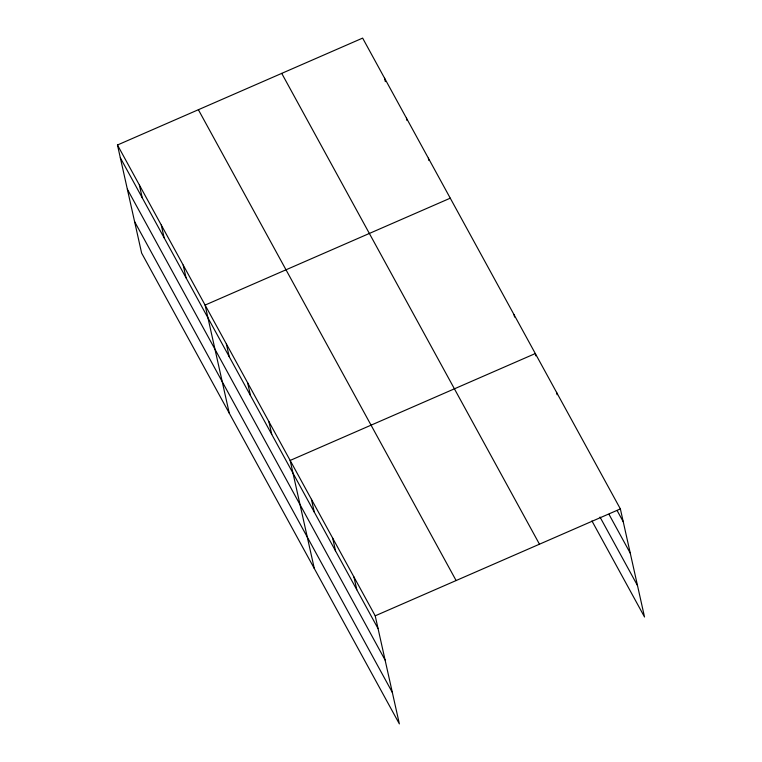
<?xml version="1.0" encoding="UTF-8"?>
<svg xmlns="http://www.w3.org/2000/svg" width="762" height="762" viewBox="0 0 762 762"><rect width="100%" height="100%" fill="white"/><g stroke="black" fill="none" stroke-linecap="round" stroke-linejoin="round"><path stroke-width="1.14" d="M117.472 144.999L375.209 615.82L399.364 723.9L141.627 253.079L117.472 144.999L362.636 38.1L620.373 508.921L644.528 617.001L591.931 520.913M450.266 198.177L205.102 305.076L229.257 413.156M375.209 615.82L620.373 508.921M617.068 510.445L623.221 521.694M608.99 514.302L630.25 553.145M600.008 517.065L637.499 585.549M281.73 73.381L539.467 544.192M198.377 109.728L456.114 580.539M120.329 157.772L378.057 628.593M127.359 189.224L385.096 660.044M134.598 221.628L392.335 692.448M556.584 392.392L557.098 394.716M535.838 355.873L535.315 353.549L290.151 460.448L314.315 568.528M514.055 314.706L514.569 317.03M428.358 158.163L428.873 160.477M406.451 118.139L406.965 120.463M384.543 78.124L385.324 81.601M353.939 576.977L356.797 589.75M332.68 538.134L335.537 550.907M311.42 499.291L314.268 512.064M268.891 421.605L271.748 434.378M247.631 382.762L250.479 395.535M226.362 343.919L229.219 356.692M183.194 265.062L186.052 277.835M161.287 225.038L164.144 237.811M139.379 185.023L142.237 197.796"/></g></svg>
